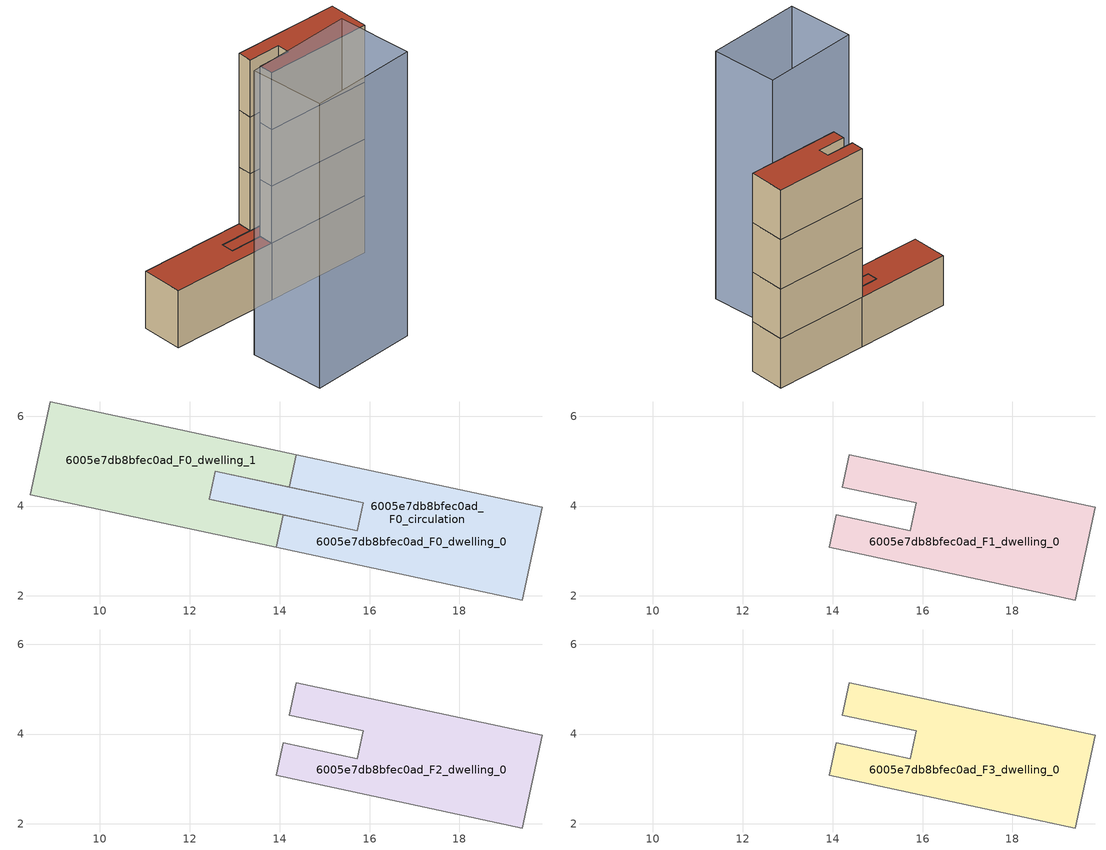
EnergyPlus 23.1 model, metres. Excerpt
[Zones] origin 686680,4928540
6005e7db8bfec0ad_F0_dwelling_0
 floor ground (EU_floor_Construction): 15.86,4.07 15.72,3.45 12.44,4.15 12.57,4.77 14.71,4.32 z0; 19.84,3.98 19.4,1.91 13.93,3.08 14.08,3.8 15.72,3.45 15.86,4.07 14.71,4.32 14.21,4.42 14.37,5.15 z0
 wall adiabatic (EU_wall_Construction): 14.21,4.42 15.86,4.07 15.72,3.45 14.08,3.8 / 13.93,3.08 19.4,1.91 19.84,3.98 14.37,5.15 z0:3
 wall to 6005e7db8bfec0ad_F0_dwelling_1 (EU_wall_Construction): 14.37,5.15 14.21,4.42 / 14.08,3.8 13.93,3.08 z0:3
 roof outside (EU_floor_Construction): 15.72,3.45 15.86,4.07 14.71,4.32 12.57,4.77 12.44,4.15 z3
6005e7db8bfec0ad_F0_dwelling_1
 floor ground (EU_floor_Construction): 14.37,5.15 14.21,4.42 12.57,4.77 12.44,4.15 14.08,3.8 13.93,3.08 8.45,4.25 8.89,6.31 z0
 wall adiabatic (EU_wall_Construction): 14.08,3.8 12.44,4.15 12.57,4.77 14.21,4.42 / 14.37,5.15 8.89,6.31 8.45,4.25 13.93,3.08 z0:3
 roof outside (EU_roof_Construction): 13.93,3.08 14.08,3.8 12.44,4.15 12.57,4.77 14.21,4.42 14.37,5.15 8.89,6.31 8.45,4.25 z3
6005e7db8bfec0ad_F0_circulation
 floor ground (EU_floor_Construction): 15.86,4.07 15.72,3.45 12.44,4.15 12.57,4.77 14.71,4.32 z0; 19.84,3.98 19.4,1.91 13.93,3.08 14.08,3.8 15.72,3.45 15.86,4.07 14.71,4.32 14.21,4.42 14.37,5.15 z0
 wall adiabatic (EU_wall_Construction): 12.57,4.77 12.44,4.15 15.72,3.45 15.86,4.07 12.57,4.77 z0:3
 roof outside (EU_roof_Construction): 19.4,1.91 19.84,3.98 14.37,5.15 14.21,4.42 14.71,4.32 15.86,4.07 15.72,3.45 14.08,3.8 13.93,3.08 z3; 15.72,3.45 15.86,4.07 14.71,4.32 12.57,4.77 12.44,4.15 z3
6005e7db8bfec0ad_F1_dwelling_0
 floor to 6005e7db8bfec0ad_F0_dwelling_0 (EU_floor_Construction): 19.84,3.98 19.4,1.91 13.93,3.08 14.08,3.8 15.72,3.45 15.86,4.07 14.89,4.28 14.21,4.42 14.37,5.15 z3
 wall adiabatic (EU_wall_Construction): 19.84,3.98 14.37,5.15 14.21,4.42 15.86,4.07 15.72,3.45 14.08,3.8 13.93,3.08 19.4,1.91 19.84,3.98 z3:6
6005e7db8bfec0ad_F2_dwelling_0
 floor to 6005e7db8bfec0ad_F1_dwelling_0 (EU_floor_Construction): 19.84,3.98 19.4,1.91 13.93,3.08 14.08,3.8 15.72,3.45 15.86,4.07 14.21,4.42 14.37,5.15 z6
 wall adiabatic (EU_wall_Construction): 19.84,3.98 14.37,5.15 14.21,4.42 15.86,4.07 15.72,3.45 14.08,3.8 13.93,3.08 19.4,1.91 19.84,3.98 z6:9
6005e7db8bfec0ad_F3_dwelling_0
 floor to 6005e7db8bfec0ad_F2_dwelling_0 (EU_floor_Construction): 19.84,3.98 19.4,1.91 13.93,3.08 14.08,3.8 15.72,3.45 15.86,4.07 14.21,4.42 14.37,5.15 z9
 wall adiabatic (EU_wall_Construction): 19.84,3.98 14.37,5.15 14.21,4.42 15.86,4.07 15.72,3.45 14.08,3.8 13.93,3.08 19.4,1.91 19.84,3.98 z9:12
 roof outside (EU_roof_Construction): 19.4,1.91 19.84,3.98 14.37,5.15 14.21,4.42 15.86,4.07 15.72,3.45 14.08,3.8 13.93,3.08 z12
shading: 15.54,0.44 15.04,-3.46 / 15.04,-3.46 9.41,-2.72 / 9.41,-2.72 9.92,1.17 / 9.92,1.17 15.54,0.44 z0:15
[Building]
EU S2 Campaign: North Axis=0; Terrain=City; Solar Distribution=FullExterior
[Site:Location]
Bologna: Latitude=44.5; Longitude=11.25; Time Zone=1; Elevation=37
[SizingPeriod:WeatherFileDays]
AnnualSizingPeriod: Begin Month=1; Begin Day of Month=1; End Month=12; End Day of Month=31; Day of Week for Start Day=Monday; Use Weather File Daylight Saving Period=No; Use Weather File Rain and Snow Indicators=No
[MATERIAL]
EU_InternalMass_Material: Roughness=MediumRough; Thickness=0.1; Conductivity=1; Density=1800; Specific Heat=900; Thermal Absorptance=0.9; Solar Absorptance=0.7; Visible Absorptance=0.7
[MATERIAL:NOMASS] Roughness=MediumRough; Thermal Absorptance=0.9; Solar Absorptance=0.7; Visible Absorptance=0.7
Name | Thermal Resistance
EU_wall_NoMass | 0.937881
EU_roof_NoMass | 0.548572
EU_floor_NoMass | 0.71348
[CONSTRUCTION]
EU_wall_Construction: EU_wall_NoMass
EU_roof_Construction: EU_roof_NoMass
EU_floor_Construction: EU_floor_NoMass
EU_InternalMass_Construction: EU_InternalMass_Material
[ZONE] Type=1; Multiplier=1; Ceiling Height=autocalculate; Floor Area=autocalculate; Part of Total Floor Area=Yes
Name | Volume
6005e7db8bfec0ad_F0_dwelling_0; 6005e7db8bfec0ad_F0_circulation | 38.6968
6005e7db8bfec0ad_F1_dwelling_0 | 32.3042
6005e7db8bfec0ad_F2_dwelling_0; 6005e7db8bfec0ad_F3_dwelling_0 | 32.3035
6005e7db8bfec0ad_F0_dwelling_1 | 32.3071
[INTERNALMASS] Construction=EU_InternalMass_Construction
Name | Zone or ZoneList | Surface Area
6005e7db8bfec0ad_F0_dwelling_0_EU_InternalMass | 6005e7db8bfec0ad_F0_dwelling_0 | 10.7687
6005e7db8bfec0ad_F0_dwelling_1_EU_InternalMass | 6005e7db8bfec0ad_F0_dwelling_1 | 10.7687
6005e7db8bfec0ad_F1_dwelling_0_EU_InternalMass | 6005e7db8bfec0ad_F1_dwelling_0 | 23.6674
6005e7db8bfec0ad_F2_dwelling_0_EU_InternalMass | 6005e7db8bfec0ad_F2_dwelling_0 | 23.6674
6005e7db8bfec0ad_F3_dwelling_0_EU_InternalMass | 6005e7db8bfec0ad_F3_dwelling_0 | 23.6674
[OTHEREQUIPMENT] Fuel Type=Electricity; Design Level Calculation Method=Watts/Area; Power per Zone Floor Area=1; Fraction Latent=0; Fraction Radiant=0; Fraction Lost=0; Carbon Dioxide Generation Rate=0; EndUse Subcategory=EU_Step8_InternalGains
Name | Zone or ZoneList or Space or SpaceList | Schedule
EU_Step8_InternalGain_6005e7db8bfec0ad_F0_dwelling_0_f000 | 6005e7db8bfec0ad_F0_dwelling_0 | EU_Step8_GainSchedule_6005e7db8bfec0ad_F0_dwelling_0_f000
EU_Step8_InternalGain_6005e7db8bfec0ad_F0_dwelling_1_f000 | 6005e7db8bfec0ad_F0_dwelling_1 | EU_Step8_GainSchedule_6005e7db8bfec0ad_F0_dwelling_1_f000
EU_Step8_InternalGain_6005e7db8bfec0ad_F1_dwelling_0_f000 | 6005e7db8bfec0ad_F1_dwelling_0 | EU_Step8_GainSchedule_6005e7db8bfec0ad_F1_dwelling_0_f000
EU_Step8_InternalGain_6005e7db8bfec0ad_F2_dwelling_0_f000 | 6005e7db8bfec0ad_F2_dwelling_0 | EU_Step8_GainSchedule_6005e7db8bfec0ad_F2_dwelling_0_f000
EU_Step8_InternalGain_6005e7db8bfec0ad_F3_dwelling_0_f000 | 6005e7db8bfec0ad_F3_dwelling_0 | EU_Step8_GainSchedule_6005e7db8bfec0ad_F3_dwelling_0_f000
[ZONEINFILTRATION:DESIGNFLOWRATE]
EU_Circulation_Infiltration_6005e7db8bfec0ad_F0_circulation: Zone or ZoneList or Space or SpaceList=6005e7db8bfec0ad_F0_circulation; Schedule=EU_AlwaysOn; Design Flow Rate Calculation Method=Flow/Area; Flow Rate per Floor Area=0.0005; Constant Term Coefficient=1; Temperature Term Coefficient=0; Velocity Term Coefficient=0; Velocity Squared Term Coefficient=0
[ZONEVENTILATION:DESIGNFLOWRATE] Schedule=EU_AlwaysOn; Design Flow Rate Calculation Method=AirChanges/Hour; Air Changes per Hour=0.687892; Ventilation Type=Natural; Fan Pressure Rise=0; Fan Total Efficiency=1; Constant Term Coefficient=1; Temperature Term Coefficient=0; Velocity Term Coefficient=0; Velocity Squared Term Coefficient=0; Minimum Indoor Temperature=-100; Maximum Indoor Temperature=100; Delta Temperature=-100; Minimum Outdoor Temperature=-100; Maximum Outdoor Temperature=100; Maximum Wind Speed=40
Name | Zone or ZoneList or Space or SpaceList
EU_ConstantAir_6005e7db8bfec0ad_F0_dwelling_0 | 6005e7db8bfec0ad_F0_dwelling_0
EU_ConstantAir_6005e7db8bfec0ad_F0_dwelling_1 | 6005e7db8bfec0ad_F0_dwelling_1
EU_ConstantAir_6005e7db8bfec0ad_F1_dwelling_0 | 6005e7db8bfec0ad_F1_dwelling_0
EU_ConstantAir_6005e7db8bfec0ad_F2_dwelling_0 | 6005e7db8bfec0ad_F2_dwelling_0
EU_ConstantAir_6005e7db8bfec0ad_F3_dwelling_0 | 6005e7db8bfec0ad_F3_dwelling_0
[HVACTEMPLATE:THERMOSTAT] Constant Heating Setpoint=20; Constant Cooling Setpoint=50
EU_HeatOnly_6005e7db8bfec0ad_F0_dwelling_0; EU_HeatOnly_6005e7db8bfec0ad_F0_dwelling_1; EU_HeatOnly_6005e7db8bfec0ad_F1_dwelling_0; EU_HeatOnly_6005e7db8bfec0ad_F2_dwelling_0; EU_HeatOnly_6005e7db8bfec0ad_F3_dwelling_0
[HVACTEMPLATE:ZONE:IDEALLOADSAIRSYSTEM] System Availability Schedule=EU_AlwaysOn; Maximum Heating Supply Air Temperature=50; Minimum Cooling Supply Air Temperature=13; Maximum Heating Supply Air Humidity Ratio=0.0156; Minimum Cooling Supply Air Humidity Ratio=0.0077; Heating Limit=NoLimit; Cooling Limit=NoLimit; Heating Availability Schedule=EU_AlwaysOn; Cooling Availability Schedule=EU_CoolingOff; Dehumidification Control Type=ConstantSensibleHeatRatio; Cooling Sensible Heat Ratio=0.7; Dehumidification Setpoint=60; Humidification Control Type=None; Humidification Setpoint=30; Outdoor Air Method=None; Outdoor Air Flow Rate per Person=0.00944; Outdoor Air Flow Rate per Zone Floor Area=0; Outdoor Air Flow Rate per Zone=0; Demand Controlled Ventilation Type=None; Outdoor Air Economizer Type=NoEconomizer; Heat Recovery Type=None; Sensible Heat Recovery Effectiveness=0.7; Latent Heat Recovery Effectiveness=0.65
Name | Template Thermostat
6005e7db8bfec0ad_F0_dwelling_0 | EU_HeatOnly_6005e7db8bfec0ad_F0_dwelling_0
6005e7db8bfec0ad_F0_dwelling_1 | EU_HeatOnly_6005e7db8bfec0ad_F0_dwelling_1
6005e7db8bfec0ad_F1_dwelling_0 | EU_HeatOnly_6005e7db8bfec0ad_F1_dwelling_0
6005e7db8bfec0ad_F2_dwelling_0 | EU_HeatOnly_6005e7db8bfec0ad_F2_dwelling_0
6005e7db8bfec0ad_F3_dwelling_0 | EU_HeatOnly_6005e7db8bfec0ad_F3_dwelling_0
[SIZING:ZONE] Zone Cooling Design Supply Air Temperature Input Method=SupplyAirTemperature; Zone Cooling Design Supply Air Temperature=13; Zone Heating Design Supply Air Temperature Input Method=SupplyAirTemperature; Zone Heating Design Supply Air Temperature=50; Zone Cooling Design Supply Air Humidity Ratio=0.008; Zone Heating Design Supply Air Humidity Ratio=0.008; Cooling Design Air Flow Method=DesignDay; Cooling Design Air Flow Rate=0; Cooling Minimum Air Flow per Zone Floor Area=0.000762; Cooling Minimum Air Flow=0; Cooling Minimum Air Flow Fraction=0.2; Heating Design Air Flow Method=DesignDay; Heating Design Air Flow Rate=0; Heating Maximum Air Flow per Zone Floor Area=0.002032; Heating Maximum Air Flow=0.141576; Heating Maximum Air Flow Fraction=0.3; Account for Dedicated Outdoor Air System=No; Dedicated Outdoor Air System Control Strategy=NeutralSupplyAir; Dedicated Outdoor Air Low Setpoint Temperature for Design=autosize; Dedicated Outdoor Air High Setpoint Temperature for Design=autosize; Zone Load Sizing Method=Sensible Load Only No Latent Load; Zone Latent Cooling Design Supply Air Humidity Ratio Input Method=HumidityRatioDifference; Zone Cooling Design Supply Air Humidity Ratio Difference=0.005; Zone Latent Heating Design Supply Air Humidity Ratio Input Method=HumidityRatioDifference; Zone Humidification Design Supply Air Humidity Ratio Difference=0.005
6005e7db8bfec0ad_F0_dwelling_0; 6005e7db8bfec0ad_F0_dwelling_1; 6005e7db8bfec0ad_F1_dwelling_0; 6005e7db8bfec0ad_F2_dwelling_0; 6005e7db8bfec0ad_F3_dwelling_0
[SCHEDULE:CONSTANT]
Name | Hourly Value
EU_AlwaysOn | 1
EU_CoolingOff | 0
[SCHEDULE:FILE] Column Number=1; Rows to Skip at Top=0; Number of Hours of Data=8760; Column Separator=Comma; Interpolate to Timestep=No; Minutes per Item=60; Adjust Schedule for Daylight Savings=Yes
Name | File
EU_Step8_GainSchedule_6005e7db8bfec0ad_F0_dwelling_0_f000 | ../../schedules/6005e7db8bfec0ad/6005e7db8bfec0ad_F0_dwelling_0_f000_gain.csv
EU_Step8_GainSchedule_6005e7db8bfec0ad_F0_dwelling_1_f000 | ../../schedules/6005e7db8bfec0ad/6005e7db8bfec0ad_F0_dwelling_1_f000_gain.csv
EU_Step8_GainSchedule_6005e7db8bfec0ad_F1_dwelling_0_f000 | ../../schedules/6005e7db8bfec0ad/6005e7db8bfec0ad_F1_dwelling_0_f000_gain.csv
EU_Step8_GainSchedule_6005e7db8bfec0ad_F2_dwelling_0_f000 | ../../schedules/6005e7db8bfec0ad/6005e7db8bfec0ad_F2_dwelling_0_f000_gain.csv
EU_Step8_GainSchedule_6005e7db8bfec0ad_F3_dwelling_0_f000 | ../../schedules/6005e7db8bfec0ad/6005e7db8bfec0ad_F3_dwelling_0_f000_gain.csv
